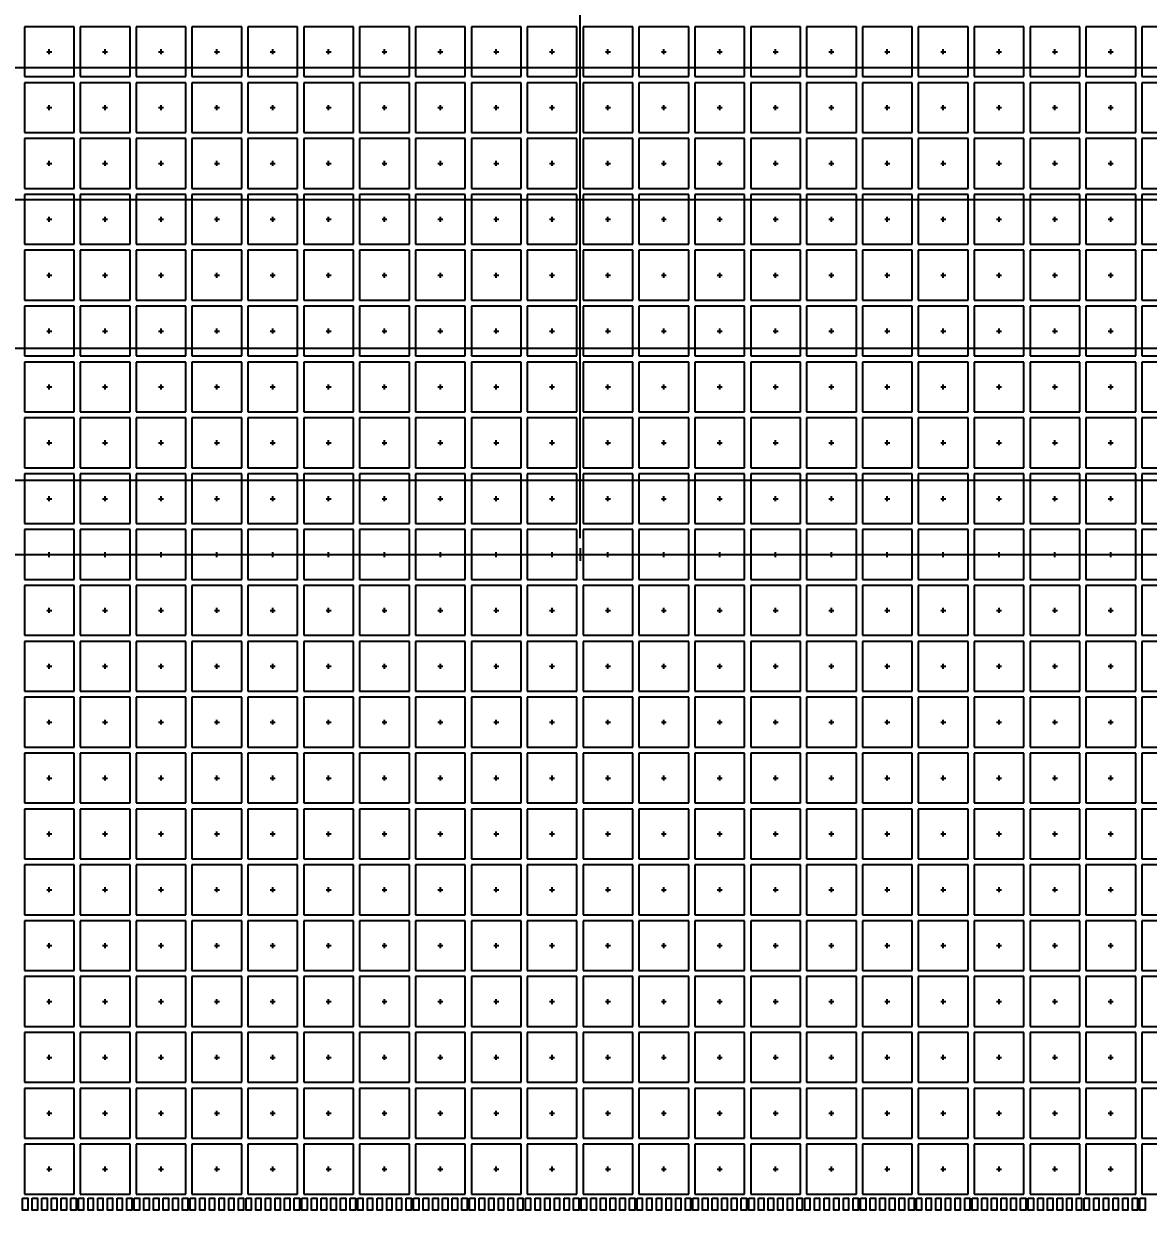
# Model space of a CAD drawing. Header units: millimetres. Extents: x 391.1 to 402, y 88.4 to 94.9.
# Drawn here: x 397.461 to 399.154, y 91.679 to 93.469 of the extents above; entities that cross this region are included whole.
import ezdxf

# ---------------------------------------------------------------- set-up
doc = ezdxf.new("R2010")
doc.units = ezdxf.units.MM
doc.header["$LTSCALE"] = 0.5
doc.header["$PDMODE"] = 98
doc.linetypes.add('CENTER', pattern=[50.8, 31.75, -6.35, 6.35, -6.35])
doc.linetypes.add('PHANTOM2', pattern=[31.75, 15.875, -3.175, 3.175, -3.175, 3.175, -3.175])
for name, color, linetype in [('CEN', 2, 'CENTER'), ('DIM', 3, 'Continuous'), ('PKG', 1, 'PHANTOM2')]:
    doc.layers.add(name, color=color, linetype=linetype)
doc.styles.add('SIMPLEX', font='simplex.shx', dxfattribs={"bigfont": 'AllInOneBig.shx'})
doc.dimstyles.new('SHEET1', dxfattribs={"dimtxt": 0.08, "dimasz": 0.08, "dimexe": 0.015, "dimexo": 0.015, "dimgap": 0.027, "dimtad": 1, "dimdec": 3, "dimlfac": 33.333333, "dimrnd": 0.0005, "dimzin": 1, "dimtxsty": 'SIMPLEX', "dimcen": 0.1905, "dimclrd": 256, "dimclre": 256, "dimclrt": 256, "dimazin": 3, "dimtp": 0.03, "dimtm": 0.05, "dimtfac": 0.8, "dimtdec": 3, "dimtmove": 0, "dimatfit": 3, "dimfxl": 0.05, "dimtzin": 4, "dimlwd": -1, "dimlwe": -1})

# ---------------------------------------------------------------- blocks, each defined once
blk = doc.blocks.new('*D105')
at = {"layer": 'Defpoints', "color": 0, "ltscale": 0.1, "transparency": 16777216}
for p in [(396.3623, 92.6694), (396.3668, 92.6694), (400.5871, 92.6694)]:
    blk.add_point(p, dxfattribs=at)
at = {"layer": 'DIM', "ltscale": 0.1, "transparency": 16777216}
blk.add_line((396.3818, 92.6694), (400.5871, 92.6694), dxfattribs=at)
at = {"layer": 'DIM', "ltscale": 0.1, "transparency": 16777216, "insert": (400.7741, 92.6694), "char_height": 0.08, "attachment_point": 5, "style": 'SIMPLEX'}
blk.add_mtext('\\A1;0.000', dxfattribs=at)
blk = doc.blocks.new('*D106')
at = {"layer": 'Defpoints', "color": 0, "ltscale": 0.1, "transparency": 16777216}
for p in [(396.3719, 93.6269), (400.5871, 93.5063), (396.3623, 92.6694)]:
    blk.add_point(p, dxfattribs=at)
at = {"layer": 'DIM', "ltscale": 0.1, "transparency": 16777216}
for p, q in [((396.3869, 93.6269), (400.2671, 93.6269)), ((400.2671, 93.6269), (400.4271, 93.5063)), ((400.4271, 93.5063), (400.5871, 93.5063))]:
    blk.add_line(p, q, dxfattribs=at)
at = {"layer": 'DIM', "ltscale": 0.1, "transparency": 16777216, "insert": (400.7969, 93.5063), "char_height": 0.08, "attachment_point": 5, "style": 'SIMPLEX'}
blk.add_mtext('\\A1;31.918', dxfattribs=at)
blk = doc.blocks.new('*D107')
at = {"layer": 'Defpoints', "color": 0, "ltscale": 0.1, "transparency": 16777216}
for p in [(396.3719, 93.2042), (400.5871, 93.2042), (396.3623, 92.6694)]:
    blk.add_point(p, dxfattribs=at)
at = {"layer": 'DIM', "ltscale": 0.1, "transparency": 16777216}
blk.add_line((396.3869, 93.2042), (400.5871, 93.2042), dxfattribs=at)
at = {"layer": 'DIM', "ltscale": 0.1, "transparency": 16777216, "insert": (400.8026, 93.2042), "char_height": 0.08, "attachment_point": 5, "style": 'SIMPLEX'}
blk.add_mtext('\\A1;17.826', dxfattribs=at)
blk = doc.blocks.new('*D108')
at = {"layer": 'Defpoints', "color": 0, "ltscale": 0.1, "transparency": 16777216}
for p in [(396.3719, 92.9802), (400.5871, 92.9802), (396.3623, 92.6694)]:
    blk.add_point(p, dxfattribs=at)
at = {"layer": 'DIM', "ltscale": 0.1, "transparency": 16777216}
blk.add_line((396.3869, 92.9802), (400.5871, 92.9802), dxfattribs=at)
at = {"layer": 'DIM', "ltscale": 0.1, "transparency": 16777216, "insert": (400.8026, 92.9802), "char_height": 0.08, "attachment_point": 5, "style": 'SIMPLEX'}
blk.add_mtext('\\A1;10.359', dxfattribs=at)
blk = doc.blocks.new('*D109')
at = {"layer": 'Defpoints', "color": 0, "ltscale": 0.1, "transparency": 16777216}
for p in [(400.5871, 92.8598), (396.3719, 92.7814), (396.3623, 92.6694)]:
    blk.add_point(p, dxfattribs=at)
at = {"layer": 'DIM', "ltscale": 0.1, "transparency": 16777216}
for p, q in [((400.2671, 92.7814), (400.4271, 92.8598)), ((400.4271, 92.8598), (400.5871, 92.8598)), ((396.3869, 92.7814), (400.2671, 92.7814))]:
    blk.add_line(p, q, dxfattribs=at)
at = {"layer": 'DIM', "ltscale": 0.1, "transparency": 16777216, "insert": (400.7741, 92.8598), "char_height": 0.08, "attachment_point": 5, "style": 'SIMPLEX'}
blk.add_mtext('\\A1;3.733', dxfattribs=at)
blk = doc.blocks.new('*D110')
at = {"layer": 'Defpoints', "color": 0, "ltscale": 0.1, "transparency": 16777216}
for p in [(400.1213, 93.6371), (400.5871, 93.6071), (396.3623, 92.6694)]:
    blk.add_point(p, dxfattribs=at)
at = {"layer": 'DIM', "ltscale": 0.1, "transparency": 16777216}
for p, q in [((400.1363, 93.6371), (400.2813, 93.6371)), ((400.2813, 93.6371), (400.4271, 93.6071)), ((400.4271, 93.6071), (400.5871, 93.6071))]:
    blk.add_line(p, q, dxfattribs=at)
at = {"layer": 'DIM', "ltscale": 0.1, "transparency": 16777216, "insert": (400.8122, 93.6071), "char_height": 0.08, "attachment_point": 5, "style": 'SIMPLEX'}
blk.add_mtext('\\A1;32.258', dxfattribs=at)
blk = doc.blocks.new('*D111')
at = {"layer": 'Defpoints', "color": 0, "ltscale": 0.1, "transparency": 16777216}
for p in [(396.3719, 93.4029), (400.5871, 93.2991), (396.3623, 92.6694)]:
    blk.add_point(p, dxfattribs=at)
at = {"layer": 'DIM', "ltscale": 0.1, "transparency": 16777216}
for p, q in [((396.3869, 93.4029), (400.2671, 93.4029)), ((400.2671, 93.4029), (400.4271, 93.2991)), ((400.4271, 93.2991), (400.5871, 93.2991))]:
    blk.add_line(p, q, dxfattribs=at)
at = {"layer": 'DIM', "ltscale": 0.1, "transparency": 16777216, "insert": (400.795, 93.2991), "char_height": 0.08, "attachment_point": 5, "style": 'SIMPLEX'}
blk.add_mtext('\\A1;24.451', dxfattribs=at)
blk = doc.blocks.new('*D116')
at = {"layer": 'Defpoints', "color": 0, "ltscale": 0.1, "transparency": 16777216}
for p in [(398.2985, 94.4184), (396.3623, 92.6694), (398.2985, 92.6789)]:
    blk.add_point(p, dxfattribs=at)
at = {"layer": 'DIM', "ltscale": 0.1, "transparency": 16777216}
blk.add_line((398.2985, 92.6939), (398.2985, 94.4184), dxfattribs=at)
at = {"layer": 'DIM', "ltscale": 0.1, "transparency": 16777216, "insert": (398.2985, 94.6435), "char_height": 0.08, "attachment_point": 5, "rotation": 90, "style": 'SIMPLEX'}
blk.add_mtext('\\A1;64.540', dxfattribs=at)
blk = doc.blocks.new('*D162')
at = {"layer": 'Defpoints', "color": 0, "ltscale": 0.1, "transparency": 16777216}
for p in [(396.3623, 92.6694), (398.2985, 91.6044), (398.2985, 91.1436)]:
    blk.add_point(p, dxfattribs=at)
at = {"layer": 'DIM', "ltscale": 0.1, "transparency": 16777216}
blk.add_line((398.2985, 91.5894), (398.2985, 91.1436), dxfattribs=at)
at = {"layer": 'DIM', "ltscale": 0.1, "transparency": 16777216, "insert": (398.2985, 90.9185), "char_height": 0.08, "attachment_point": 5, "rotation": 90, "style": 'SIMPLEX'}
blk.add_mtext('\\A1;64.540', dxfattribs=at)
blk = doc.blocks.new('*D170')
at = {"layer": 'Defpoints', "color": 0, "ltscale": 0.1, "transparency": 16777216}
for p in [(396.3623, 92.6694), (399.6623, 91.5331), (399.6623, 91.1521)]:
    blk.add_point(p, dxfattribs=at)
at = {"layer": 'DIM', "ltscale": 0.1, "transparency": 16777216}
blk.add_line((399.6623, 91.5181), (399.6623, 91.1521), dxfattribs=at)
at = {"layer": 'DIM', "ltscale": 0.1, "transparency": 16777216, "insert": (399.6623, 90.9042), "char_height": 0.08, "attachment_point": 5, "rotation": 90, "style": 'SIMPLEX'}
blk.add_mtext('\\A1;110.000', dxfattribs=at)
blk = doc.blocks.new('*D171')
at = {"layer": 'Defpoints', "color": 0, "ltscale": 0.1, "transparency": 16777216}
for p in [(396.3623, 92.6694), (400.1948, 92.5468), (400.1948, 91.1521)]:
    blk.add_point(p, dxfattribs=at)
at = {"layer": 'DIM', "ltscale": 0.1, "transparency": 16777216}
blk.add_line((400.1948, 92.5318), (400.1948, 91.1521), dxfattribs=at)
at = {"layer": 'DIM', "ltscale": 0.1, "transparency": 16777216, "insert": (400.1948, 90.8965), "char_height": 0.08, "attachment_point": 5, "rotation": 90, "style": 'SIMPLEX'}
blk.add_mtext('\\A1;127.750', dxfattribs=at)
blk = doc.blocks.new('*D172')
at = {"layer": 'Defpoints', "color": 0, "ltscale": 0.1, "transparency": 16777216}
for p in [(396.3623, 92.6694), (400.0656, 91.6044), (400.0656, 91.1521)]:
    blk.add_point(p, dxfattribs=at)
at = {"layer": 'DIM', "ltscale": 0.1, "transparency": 16777216}
blk.add_line((400.0656, 91.5894), (400.0656, 91.1521), dxfattribs=at)
at = {"layer": 'DIM', "ltscale": 0.1, "transparency": 16777216, "insert": (400.0656, 90.8965), "char_height": 0.08, "attachment_point": 5, "rotation": 90, "style": 'SIMPLEX'}
blk.add_mtext('\\A1;123.445', dxfattribs=at)
blk = doc.blocks.new('*D145')
at = {"layer": 'Defpoints', "color": 0, "ltscale": 0.1, "transparency": 16777216}
for p in [(396.3623, 92.6694), (400.6673, 91.7386), (400.1213, 91.7017)]:
    blk.add_point(p, dxfattribs=at)
at = {"layer": 'DIM', "ltscale": 0.1, "transparency": 16777216}
for p, q in [((400.3473, 91.7017), (400.5073, 91.7386)), ((400.5073, 91.7386), (400.6673, 91.7386)), ((400.1363, 91.7017), (400.3473, 91.7017))]:
    blk.add_line(p, q, dxfattribs=at)
at = {"layer": 'DIM', "ltscale": 0.1, "transparency": 16777216, "insert": (400.8924, 91.7386), "char_height": 0.08, "attachment_point": 5, "style": 'SIMPLEX'}
blk.add_mtext('\\A1;32.258', dxfattribs=at)
blk = doc.blocks.new('*D146')
at = {"layer": 'Defpoints', "color": 0, "ltscale": 0.1, "transparency": 16777216}
for p in [(396.3623, 92.6694), (400.2323, 91.9194), (400.6673, 91.9194)]:
    blk.add_point(p, dxfattribs=at)
at = {"layer": 'DIM', "ltscale": 0.1, "transparency": 16777216}
blk.add_line((400.2473, 91.9194), (400.6673, 91.9194), dxfattribs=at)
at = {"layer": 'DIM', "ltscale": 0.1, "transparency": 16777216, "insert": (400.8924, 91.9194), "char_height": 0.08, "attachment_point": 5, "style": 'SIMPLEX'}
blk.add_mtext('\\A1;25.000', dxfattribs=at)
blk = doc.blocks.new('*D149')
at = {"layer": 'Defpoints', "color": 0, "ltscale": 0.1, "transparency": 16777216}
for p in [(396.3623, 92.6694), (400.2323, 92.5344), (400.5871, 92.4477)]:
    blk.add_point(p, dxfattribs=at)
at = {"layer": 'DIM', "ltscale": 0.1, "transparency": 16777216}
for p, q in [((400.2473, 92.5344), (400.3923, 92.5344)), ((400.3923, 92.5344), (400.4271, 92.4477)), ((400.4271, 92.4477), (400.5871, 92.4477))]:
    blk.add_line(p, q, dxfattribs=at)
at = {"layer": 'DIM', "ltscale": 0.1, "transparency": 16777216, "insert": (400.7741, 92.4477), "char_height": 0.08, "attachment_point": 5, "style": 'SIMPLEX'}
blk.add_mtext('\\A1;4.500', dxfattribs=at)
blk = doc.blocks.new('*D150')
at = {"layer": 'Defpoints', "color": 0, "ltscale": 0.1, "transparency": 16777216}
for p in [(396.3623, 92.6694), (400.206, 92.558), (400.5871, 92.558)]:
    blk.add_point(p, dxfattribs=at)
at = {"layer": 'DIM', "ltscale": 0.1, "transparency": 16777216}
blk.add_line((400.221, 92.558), (400.5871, 92.558), dxfattribs=at)
at = {"layer": 'DIM', "ltscale": 0.1, "transparency": 16777216, "insert": (400.7664, 92.558), "char_height": 0.08, "attachment_point": 5, "style": 'SIMPLEX'}
blk.add_mtext('\\A1;3.712', dxfattribs=at)
blk = doc.blocks.new('*D151')
at = {"layer": 'Defpoints', "color": 0, "ltscale": 0.1, "transparency": 16777216}
for p in [(400.5871, 92.7571), (400.206, 92.738), (396.3623, 92.6694)]:
    blk.add_point(p, dxfattribs=at)
at = {"layer": 'DIM', "ltscale": 0.1, "transparency": 16777216}
for p, q in [((400.366, 92.738), (400.4271, 92.7571)), ((400.4271, 92.7571), (400.5871, 92.7571)), ((400.221, 92.738), (400.366, 92.738))]:
    blk.add_line(p, q, dxfattribs=at)
at = {"layer": 'DIM', "ltscale": 0.1, "transparency": 16777216, "insert": (400.7741, 92.7571), "char_height": 0.08, "attachment_point": 5, "style": 'SIMPLEX'}
blk.add_mtext('\\A1;2.288', dxfattribs=at)
blk = doc.blocks.new('*D152')
at = {"layer": 'Defpoints', "color": 0, "ltscale": 0.1, "transparency": 16777216}
for p in [(400.2323, 93.4194), (400.5871, 93.4071), (396.3623, 92.6694)]:
    blk.add_point(p, dxfattribs=at)
at = {"layer": 'DIM', "ltscale": 0.1, "transparency": 16777216}
for p, q in [((400.2473, 93.4194), (400.3923, 93.4194)), ((400.3923, 93.4194), (400.4271, 93.4071)), ((400.4271, 93.4071), (400.5871, 93.4071))]:
    blk.add_line(p, q, dxfattribs=at)
at = {"layer": 'DIM', "ltscale": 0.1, "transparency": 16777216, "insert": (400.8122, 93.4071), "char_height": 0.08, "attachment_point": 5, "style": 'SIMPLEX'}
blk.add_mtext('\\A1;25.000', dxfattribs=at)
blk = doc.blocks.new('*U103')
at = {"layer": 'CEN', "ltscale": 0.005}
for p, q in [((-0.00375, 0), (0.00375, 0)), ((0, -0.00375), (0, 0.00375))]:
    blk.add_line(p, q, dxfattribs=at)
at = {"layer": 'PKG', "ltscale": 0.05}
blk.add_lwpolyline([(-0.0375, -0.0375), (0.0375, -0.0375), (0.0375, 0.0375), (-0.0375, 0.0375)], close=True, dxfattribs=at)
blk = doc.blocks.new('*U104')
at = {"color": 0, "linetype": 'ByBlock', "lineweight": -2, "transparency": 16777216}
for p in [(0.92565, 1.683), (1.0098, 1.683), (1.09395, 1.683), (1.1781, 1.683), (1.26225, 1.683), (1.3464, 1.683), (1.43055, 1.683), (1.5147, 1.683), (1.59885, 1.683), (1.683, 1.683), (1.76715, 1.683), (1.8513, 1.683), (1.93545, 1.683), (2.0196, 1.683), (2.10375, 1.683), (2.1879, 1.683), (2.27205, 1.683), (2.3562, 1.683), (2.44035, 1.683), (2.5245, 1.683), (2.60865, 1.683), (0.92565, 1.59885), (1.0098, 1.59885), (1.09395, 1.59885), (1.1781, 1.59885), (1.26225, 1.59885), (1.3464, 1.59885), (1.43055, 1.59885), (1.5147, 1.59885), (1.59885, 1.59885), (1.683, 1.59885), (1.76715, 1.59885), (1.8513, 1.59885), (1.93545, 1.59885), (2.0196, 1.59885), (2.10375, 1.59885), (2.1879, 1.59885), (2.27205, 1.59885), (2.3562, 1.59885), (2.44035, 1.59885), (2.5245, 1.59885), (2.60865, 1.59885), (0.92565, 1.5147), (1.0098, 1.5147), (1.09395, 1.5147), (1.1781, 1.5147), (1.26225, 1.5147), (1.3464, 1.5147), (1.43055, 1.5147), (1.5147, 1.5147), (1.59885, 1.5147), (1.683, 1.5147), (1.76715, 1.5147), (1.8513, 1.5147), (1.93545, 1.5147), (2.0196, 1.5147), (2.10375, 1.5147), (2.1879, 1.5147), (2.27205, 1.5147), (2.3562, 1.5147), (2.44035, 1.5147), (2.5245, 1.5147), (2.60865, 1.5147), (0.92565, 1.43055), (1.0098, 1.43055), (1.09395, 1.43055), (1.1781, 1.43055), (1.26225, 1.43055), (1.3464, 1.43055), (1.43055, 1.43055), (1.5147, 1.43055), (1.59885, 1.43055), (1.683, 1.43055), (1.76715, 1.43055), (1.8513, 1.43055), (1.93545, 1.43055), (2.0196, 1.43055), (2.10375, 1.43055), (2.1879, 1.43055), (2.27205, 1.43055), (2.3562, 1.43055), (2.44035, 1.43055), (2.5245, 1.43055), (2.60865, 1.43055), (0.92565, 1.3464), (1.0098, 1.3464), (1.09395, 1.3464), (1.1781, 1.3464), (1.26225, 1.3464), (1.3464, 1.3464), (1.43055, 1.3464), (1.5147, 1.3464), (1.59885, 1.3464), (1.683, 1.3464), (1.76715, 1.3464), (1.8513, 1.3464), (1.93545, 1.3464), (2.0196, 1.3464), (2.10375, 1.3464), (2.1879, 1.3464), (2.27205, 1.3464), (2.3562, 1.3464), (2.44035, 1.3464), (2.5245, 1.3464), (2.60865, 1.3464), (0.92565, 1.26225), (1.0098, 1.26225), (1.09395, 1.26225), (1.1781, 1.26225), (1.26225, 1.26225), (1.3464, 1.26225), (1.43055, 1.26225), (1.5147, 1.26225), (1.59885, 1.26225), (1.683, 1.26225), (1.76715, 1.26225), (1.8513, 1.26225), (1.93545, 1.26225), (2.0196, 1.26225), (2.10375, 1.26225), (2.1879, 1.26225), (2.27205, 1.26225), (2.3562, 1.26225), (2.44035, 1.26225), (2.5245, 1.26225), (2.60865, 1.26225), (0.92565, 1.1781), (1.0098, 1.1781), (1.09395, 1.1781), (1.1781, 1.1781), (1.26225, 1.1781), (1.3464, 1.1781), (1.43055, 1.1781), (1.5147, 1.1781), (1.59885, 1.1781), (1.683, 1.1781), (1.76715, 1.1781), (1.8513, 1.1781), (1.93545, 1.1781), (2.0196, 1.1781), (2.10375, 1.1781), (2.1879, 1.1781), (2.27205, 1.1781), (2.3562, 1.1781), (2.44035, 1.1781), (2.5245, 1.1781), (2.60865, 1.1781), (0.92565, 1.09395), (1.0098, 1.09395), (1.09395, 1.09395), (1.1781, 1.09395), (1.26225, 1.09395), (1.3464, 1.09395), (1.43055, 1.09395), (1.5147, 1.09395), (1.59885, 1.09395), (1.683, 1.09395), (1.76715, 1.09395), (1.8513, 1.09395), (1.93545, 1.09395), (2.0196, 1.09395), (2.10375, 1.09395), (2.1879, 1.09395), (2.27205, 1.09395), (2.3562, 1.09395), (2.44035, 1.09395), (2.5245, 1.09395), (2.60865, 1.09395), (0.92565, 1.0098), (1.0098, 1.0098), (1.09395, 1.0098), (1.1781, 1.0098), (1.26225, 1.0098), (1.3464, 1.0098), (1.43055, 1.0098), (1.5147, 1.0098), (1.59885, 1.0098), (1.683, 1.0098), (1.76715, 1.0098), (1.8513, 1.0098), (1.93545, 1.0098), (2.0196, 1.0098), (2.10375, 1.0098), (2.1879, 1.0098), (2.27205, 1.0098), (2.3562, 1.0098), (2.44035, 1.0098), (2.5245, 1.0098), (2.60865, 1.0098), (0.92565, 0.92565), (1.0098, 0.92565), (1.09395, 0.92565), (1.1781, 0.92565), (1.26225, 0.92565), (1.3464, 0.92565), (1.43055, 0.92565), (1.5147, 0.92565), (1.59885, 0.92565), (1.683, 0.92565), (1.76715, 0.92565), (1.8513, 0.92565), (1.93545, 0.92565), (2.0196, 0.92565), (2.10375, 0.92565), (2.1879, 0.92565), (2.27205, 0.92565), (2.3562, 0.92565), (2.44035, 0.92565), (2.5245, 0.92565), (2.60865, 0.92565), (0.92565, 0.8415), (1.0098, 0.8415), (1.09395, 0.8415), (1.1781, 0.8415), (1.26225, 0.8415), (1.3464, 0.8415), (1.43055, 0.8415), (1.5147, 0.8415), (1.59885, 0.8415), (1.683, 0.8415), (1.76715, 0.8415), (1.8513, 0.8415), (1.93545, 0.8415), (2.0196, 0.8415), (2.10375, 0.8415), (2.1879, 0.8415), (2.27205, 0.8415), (2.3562, 0.8415), (2.44035, 0.8415), (2.5245, 0.8415), (2.60865, 0.8415), (0.92565, 0.75735), (1.0098, 0.75735), (1.09395, 0.75735), (1.1781, 0.75735), (1.26225, 0.75735), (1.3464, 0.75735), (1.43055, 0.75735), (1.5147, 0.75735), (1.59885, 0.75735), (1.683, 0.75735), (1.76715, 0.75735), (1.8513, 0.75735), (1.93545, 0.75735), (2.0196, 0.75735), (2.10375, 0.75735), (2.1879, 0.75735), (2.27205, 0.75735), (2.3562, 0.75735), (2.44035, 0.75735), (2.5245, 0.75735), (2.60865, 0.75735), (0.92565, 0.6732), (1.0098, 0.6732), (1.09395, 0.6732), (1.1781, 0.6732), (1.26225, 0.6732), (1.3464, 0.6732), (1.43055, 0.6732), (1.5147, 0.6732), (1.59885, 0.6732), (1.683, 0.6732), (1.76715, 0.6732), (1.8513, 0.6732), (1.93545, 0.6732), (2.0196, 0.6732), (2.10375, 0.6732), (2.1879, 0.6732), (2.27205, 0.6732), (2.3562, 0.6732), (2.44035, 0.6732), (2.5245, 0.6732), (2.60865, 0.6732), (0.92565, 0.58905), (1.0098, 0.58905), (1.09395, 0.58905), (1.1781, 0.58905), (1.26225, 0.58905), (1.3464, 0.58905), (1.43055, 0.58905), (1.5147, 0.58905), (1.59885, 0.58905), (1.683, 0.58905), (1.76715, 0.58905), (1.8513, 0.58905), (1.93545, 0.58905), (2.0196, 0.58905), (2.10375, 0.58905), (2.1879, 0.58905), (2.27205, 0.58905), (2.3562, 0.58905), (2.44035, 0.58905), (2.5245, 0.58905), (2.60865, 0.58905), (0.92565, 0.5049), (1.0098, 0.5049), (1.09395, 0.5049), (1.1781, 0.5049), (1.26225, 0.5049), (1.3464, 0.5049), (1.43055, 0.5049), (1.5147, 0.5049), (1.59885, 0.5049), (1.683, 0.5049), (1.76715, 0.5049), (1.8513, 0.5049), (1.93545, 0.5049), (2.0196, 0.5049), (2.10375, 0.5049), (2.1879, 0.5049), (2.27205, 0.5049), (2.3562, 0.5049), (2.44035, 0.5049), (2.5245, 0.5049), (2.60865, 0.5049), (0.92565, 0.42075), (1.0098, 0.42075), (1.09395, 0.42075), (1.1781, 0.42075), (1.26225, 0.42075), (1.3464, 0.42075), (1.43055, 0.42075), (1.5147, 0.42075), (1.59885, 0.42075), (1.683, 0.42075), (1.76715, 0.42075), (1.8513, 0.42075), (1.93545, 0.42075), (2.0196, 0.42075), (2.10375, 0.42075), (2.1879, 0.42075), (2.27205, 0.42075), (2.3562, 0.42075), (2.44035, 0.42075), (2.5245, 0.42075), (2.60865, 0.42075), (0.92565, 0.3366), (1.0098, 0.3366), (1.09395, 0.3366), (1.1781, 0.3366), (1.26225, 0.3366), (1.3464, 0.3366), (1.43055, 0.3366), (1.5147, 0.3366), (1.59885, 0.3366), (1.683, 0.3366), (1.76715, 0.3366), (1.8513, 0.3366), (1.93545, 0.3366), (2.0196, 0.3366), (2.10375, 0.3366), (2.1879, 0.3366), (2.27205, 0.3366), (2.3562, 0.3366), (2.44035, 0.3366), (2.5245, 0.3366), (2.60865, 0.3366), (0.92565, 0.25245), (1.0098, 0.25245), (1.09395, 0.25245), (1.1781, 0.25245), (1.26225, 0.25245), (1.3464, 0.25245), (1.43055, 0.25245), (1.5147, 0.25245), (1.59885, 0.25245), (1.683, 0.25245), (1.76715, 0.25245), (1.8513, 0.25245), (1.93545, 0.25245), (2.0196, 0.25245), (2.10375, 0.25245), (2.1879, 0.25245), (2.27205, 0.25245), (2.3562, 0.25245), (2.44035, 0.25245), (2.5245, 0.25245), (2.60865, 0.25245), (0.92565, 0.1683), (1.0098, 0.1683), (1.09395, 0.1683), (1.1781, 0.1683), (1.26225, 0.1683), (1.3464, 0.1683), (1.43055, 0.1683), (1.5147, 0.1683), (1.59885, 0.1683), (1.683, 0.1683), (1.76715, 0.1683), (1.8513, 0.1683), (1.93545, 0.1683), (2.0196, 0.1683), (2.10375, 0.1683), (2.1879, 0.1683), (2.27205, 0.1683), (2.3562, 0.1683), (2.44035, 0.1683), (2.5245, 0.1683), (2.60865, 0.1683), (0.92565, 0.08415), (1.0098, 0.08415), (1.09395, 0.08415), (1.1781, 0.08415), (1.26225, 0.08415), (1.3464, 0.08415), (1.43055, 0.08415), (1.5147, 0.08415), (1.59885, 0.08415), (1.683, 0.08415), (1.76715, 0.08415), (1.8513, 0.08415), (1.93545, 0.08415), (2.0196, 0.08415), (2.10375, 0.08415), (2.1879, 0.08415), (2.27205, 0.08415), (2.3562, 0.08415), (2.44035, 0.08415), (2.5245, 0.08415), (2.60865, 0.08415), (0.92565, 0), (1.0098, 0), (1.09395, 0), (1.1781, 0), (1.26225, 0), (1.3464, 0), (1.43055, 0), (1.5147, 0), (1.59885, 0), (1.683, 0), (1.76715, 0), (1.8513, 0), (1.93545, 0), (2.0196, 0), (2.10375, 0), (2.1879, 0), (2.27205, 0), (2.3562, 0), (2.44035, 0), (2.5245, 0), (2.60865, 0)]:
    blk.add_blockref('*U103', p, dxfattribs=at)

msp = doc.modelspace()

# ---------------------------------------------------------------- linework, layer by layer
at = {"color": 3, "ltscale": 0.1}
for p, q in [((398.28899, 92.669395), (398.307912, 92.669395)), ((398.28899, 92.669395), (398.307912, 92.669395)), ((398.298451, 92.678855), (398.298451, 92.659934)), ((398.298451, 92.678855), (398.298451, 92.659934))]:
    msp.add_line(p, q, dxfattribs=at)
at = {"ltscale": 0.1}
for points in [[(397.458751, 91.69987), (397.466551, 91.69987), (397.466551, 91.68187), (397.458751, 91.68187)], [(397.473301, 91.69987), (397.481101, 91.69987), (397.481101, 91.68187), (397.473301, 91.68187)], [(397.487851, 91.69987), (397.495651, 91.69987), (397.495651, 91.68187), (397.487851, 91.68187)], [(397.502401, 91.69987), (397.510201, 91.69987), (397.510201, 91.68187), (397.502401, 91.68187)], [(397.516951, 91.69987), (397.524751, 91.69987), (397.524751, 91.68187), (397.516951, 91.68187)], [(397.531501, 91.69987), (397.539301, 91.69987), (397.539301, 91.68187), (397.531501, 91.68187)], [(397.542901, 91.69987), (397.550701, 91.69987), (397.550701, 91.68187), (397.542901, 91.68187)], [(397.557451, 91.69987), (397.565251, 91.69987), (397.565251, 91.68187), (397.557451, 91.68187)], [(397.572001, 91.69987), (397.579801, 91.69987), (397.579801, 91.68187), (397.572001, 91.68187)], [(397.586551, 91.69987), (397.594351, 91.69987), (397.594351, 91.68187), (397.586551, 91.68187)], [(397.601101, 91.69987), (397.608901, 91.69987), (397.608901, 91.68187), (397.601101, 91.68187)], [(397.615651, 91.69987), (397.623451, 91.69987), (397.623451, 91.68187), (397.615651, 91.68187)], [(397.627051, 91.69987), (397.634851, 91.69987), (397.634851, 91.68187), (397.627051, 91.68187)], [(397.641601, 91.69987), (397.649401, 91.69987), (397.649401, 91.68187), (397.641601, 91.68187)], [(397.656151, 91.69987), (397.663951, 91.69987), (397.663951, 91.68187), (397.656151, 91.68187)], [(397.670701, 91.69987), (397.678501, 91.69987), (397.678501, 91.68187), (397.670701, 91.68187)], [(397.685251, 91.69987), (397.693051, 91.69987), (397.693051, 91.68187), (397.685251, 91.68187)], [(397.699801, 91.69987), (397.707601, 91.69987), (397.707601, 91.68187), (397.699801, 91.68187)], [(397.711201, 91.69987), (397.719001, 91.69987), (397.719001, 91.68187), (397.711201, 91.68187)], [(397.725751, 91.69987), (397.733551, 91.69987), (397.733551, 91.68187), (397.725751, 91.68187)], [(397.740301, 91.69987), (397.748101, 91.69987), (397.748101, 91.68187), (397.740301, 91.68187)], [(397.754851, 91.69987), (397.762651, 91.69987), (397.762651, 91.68187), (397.754851, 91.68187)], [(397.769401, 91.69987), (397.777201, 91.69987), (397.777201, 91.68187), (397.769401, 91.68187)], [(397.783951, 91.69987), (397.791751, 91.69987), (397.791751, 91.68187), (397.783951, 91.68187)], [(397.795351, 91.69987), (397.803151, 91.69987), (397.803151, 91.68187), (397.795351, 91.68187)], [(397.809901, 91.69987), (397.817701, 91.69987), (397.817701, 91.68187), (397.809901, 91.68187)], [(397.824451, 91.69987), (397.832251, 91.69987), (397.832251, 91.68187), (397.824451, 91.68187)], [(397.839001, 91.69987), (397.846801, 91.69987), (397.846801, 91.68187), (397.839001, 91.68187)], [(397.853551, 91.69987), (397.861351, 91.69987), (397.861351, 91.68187), (397.853551, 91.68187)], [(397.868101, 91.69987), (397.875901, 91.69987), (397.875901, 91.68187), (397.868101, 91.68187)], [(397.879501, 91.69987), (397.887301, 91.69987), (397.887301, 91.68187), (397.879501, 91.68187)], [(397.894051, 91.69987), (397.901851, 91.69987), (397.901851, 91.68187), (397.894051, 91.68187)], [(397.908601, 91.69987), (397.916401, 91.69987), (397.916401, 91.68187), (397.908601, 91.68187)], [(397.923151, 91.69987), (397.930951, 91.69987), (397.930951, 91.68187), (397.923151, 91.68187)], [(397.937701, 91.69987), (397.945501, 91.69987), (397.945501, 91.68187), (397.937701, 91.68187)], [(397.952251, 91.69987), (397.960051, 91.69987), (397.960051, 91.68187), (397.952251, 91.68187)], [(397.963651, 91.69987), (397.971451, 91.69987), (397.971451, 91.68187), (397.963651, 91.68187)], [(397.978201, 91.69987), (397.986001, 91.69987), (397.986001, 91.68187), (397.978201, 91.68187)], [(397.992751, 91.69987), (398.000551, 91.69987), (398.000551, 91.68187), (397.992751, 91.68187)], [(398.007301, 91.69987), (398.015101, 91.69987), (398.015101, 91.68187), (398.007301, 91.68187)], [(398.021851, 91.69987), (398.029651, 91.69987), (398.029651, 91.68187), (398.021851, 91.68187)], [(398.036401, 91.69987), (398.044201, 91.69987), (398.044201, 91.68187), (398.036401, 91.68187)], [(398.047801, 91.69987), (398.055601, 91.69987), (398.055601, 91.68187), (398.047801, 91.68187)], [(398.062351, 91.69987), (398.070151, 91.69987), (398.070151, 91.68187), (398.062351, 91.68187)], [(398.076901, 91.69987), (398.084701, 91.69987), (398.084701, 91.68187), (398.076901, 91.68187)], [(398.091451, 91.69987), (398.099251, 91.69987), (398.099251, 91.68187), (398.091451, 91.68187)], [(398.106001, 91.69987), (398.113801, 91.69987), (398.113801, 91.68187), (398.106001, 91.68187)], [(398.120551, 91.69987), (398.128351, 91.69987), (398.128351, 91.68187), (398.120551, 91.68187)], [(398.131951, 91.69987), (398.139751, 91.69987), (398.139751, 91.68187), (398.131951, 91.68187)], [(398.146501, 91.69987), (398.154301, 91.69987), (398.154301, 91.68187), (398.146501, 91.68187)], [(398.161051, 91.69987), (398.168851, 91.69987), (398.168851, 91.68187), (398.161051, 91.68187)], [(398.175601, 91.69987), (398.183401, 91.69987), (398.183401, 91.68187), (398.175601, 91.68187)], [(398.190151, 91.69987), (398.197951, 91.69987), (398.197951, 91.68187), (398.190151, 91.68187)], [(398.204701, 91.69987), (398.212501, 91.69987), (398.212501, 91.68187), (398.204701, 91.68187)], [(398.216101, 91.69987), (398.223901, 91.69987), (398.223901, 91.68187), (398.216101, 91.68187)], [(398.230651, 91.69987), (398.238451, 91.69987), (398.238451, 91.68187), (398.230651, 91.68187)], [(398.245201, 91.69987), (398.253001, 91.69987), (398.253001, 91.68187), (398.245201, 91.68187)], [(398.259751, 91.69987), (398.267551, 91.69987), (398.267551, 91.68187), (398.259751, 91.68187)], [(398.274301, 91.69987), (398.282101, 91.69987), (398.282101, 91.68187), (398.274301, 91.68187)], [(398.288851, 91.69987), (398.296651, 91.69987), (398.296651, 91.68187), (398.288851, 91.68187)], [(398.300251, 91.69987), (398.308051, 91.69987), (398.308051, 91.68187), (398.300251, 91.68187)], [(398.314801, 91.69987), (398.322601, 91.69987), (398.322601, 91.68187), (398.314801, 91.68187)], [(398.329351, 91.69987), (398.337151, 91.69987), (398.337151, 91.68187), (398.329351, 91.68187)], [(398.343901, 91.69987), (398.351701, 91.69987), (398.351701, 91.68187), (398.343901, 91.68187)], [(398.358451, 91.69987), (398.366251, 91.69987), (398.366251, 91.68187), (398.358451, 91.68187)], [(398.373001, 91.69987), (398.380801, 91.69987), (398.380801, 91.68187), (398.373001, 91.68187)], [(398.384401, 91.69987), (398.392201, 91.69987), (398.392201, 91.68187), (398.384401, 91.68187)], [(398.398951, 91.69987), (398.406751, 91.69987), (398.406751, 91.68187), (398.398951, 91.68187)], [(398.413501, 91.69987), (398.421301, 91.69987), (398.421301, 91.68187), (398.413501, 91.68187)], [(398.428051, 91.69987), (398.435851, 91.69987), (398.435851, 91.68187), (398.428051, 91.68187)], [(398.442601, 91.69987), (398.450401, 91.69987), (398.450401, 91.68187), (398.442601, 91.68187)], [(398.457151, 91.69987), (398.464951, 91.69987), (398.464951, 91.68187), (398.457151, 91.68187)], [(398.468551, 91.69987), (398.476351, 91.69987), (398.476351, 91.68187), (398.468551, 91.68187)], [(398.483101, 91.69987), (398.490901, 91.69987), (398.490901, 91.68187), (398.483101, 91.68187)], [(398.497651, 91.69987), (398.505451, 91.69987), (398.505451, 91.68187), (398.497651, 91.68187)], [(398.512201, 91.69987), (398.520001, 91.69987), (398.520001, 91.68187), (398.512201, 91.68187)], [(398.526751, 91.69987), (398.534551, 91.69987), (398.534551, 91.68187), (398.526751, 91.68187)], [(398.541301, 91.69987), (398.549101, 91.69987), (398.549101, 91.68187), (398.541301, 91.68187)], [(398.552701, 91.69987), (398.560501, 91.69987), (398.560501, 91.68187), (398.552701, 91.68187)], [(398.567251, 91.69987), (398.575051, 91.69987), (398.575051, 91.68187), (398.567251, 91.68187)], [(398.581801, 91.69987), (398.589601, 91.69987), (398.589601, 91.68187), (398.581801, 91.68187)], [(398.596351, 91.69987), (398.604151, 91.69987), (398.604151, 91.68187), (398.596351, 91.68187)], [(398.610901, 91.69987), (398.618701, 91.69987), (398.618701, 91.68187), (398.610901, 91.68187)], [(398.625451, 91.69987), (398.633251, 91.69987), (398.633251, 91.68187), (398.625451, 91.68187)], [(398.636851, 91.69987), (398.644651, 91.69987), (398.644651, 91.68187), (398.636851, 91.68187)], [(398.651401, 91.69987), (398.659201, 91.69987), (398.659201, 91.68187), (398.651401, 91.68187)], [(398.665951, 91.69987), (398.673751, 91.69987), (398.673751, 91.68187), (398.665951, 91.68187)], [(398.680501, 91.69987), (398.688301, 91.69987), (398.688301, 91.68187), (398.680501, 91.68187)], [(398.695051, 91.69987), (398.702851, 91.69987), (398.702851, 91.68187), (398.695051, 91.68187)], [(398.709601, 91.69987), (398.717401, 91.69987), (398.717401, 91.68187), (398.709601, 91.68187)], [(398.721001, 91.69987), (398.728801, 91.69987), (398.728801, 91.68187), (398.721001, 91.68187)], [(398.735551, 91.69987), (398.743351, 91.69987), (398.743351, 91.68187), (398.735551, 91.68187)], [(398.750101, 91.69987), (398.757901, 91.69987), (398.757901, 91.68187), (398.750101, 91.68187)], [(398.764651, 91.69987), (398.772451, 91.69987), (398.772451, 91.68187), (398.764651, 91.68187)], [(398.779201, 91.69987), (398.787001, 91.69987), (398.787001, 91.68187), (398.779201, 91.68187)], [(398.793751, 91.69987), (398.801551, 91.69987), (398.801551, 91.68187), (398.793751, 91.68187)], [(398.805151, 91.69987), (398.812951, 91.69987), (398.812951, 91.68187), (398.805151, 91.68187)], [(398.819701, 91.69987), (398.827501, 91.69987), (398.827501, 91.68187), (398.819701, 91.68187)], [(398.834251, 91.69987), (398.842051, 91.69987), (398.842051, 91.68187), (398.834251, 91.68187)], [(398.848801, 91.69987), (398.856601, 91.69987), (398.856601, 91.68187), (398.848801, 91.68187)], [(398.863351, 91.69987), (398.871151, 91.69987), (398.871151, 91.68187), (398.863351, 91.68187)], [(398.877901, 91.69987), (398.885701, 91.69987), (398.885701, 91.68187), (398.877901, 91.68187)], [(398.889301, 91.69987), (398.897101, 91.69987), (398.897101, 91.68187), (398.889301, 91.68187)], [(398.903851, 91.69987), (398.911651, 91.69987), (398.911651, 91.68187), (398.903851, 91.68187)], [(398.918401, 91.69987), (398.926201, 91.69987), (398.926201, 91.68187), (398.918401, 91.68187)], [(398.932951, 91.69987), (398.940751, 91.69987), (398.940751, 91.68187), (398.932951, 91.68187)], [(398.947501, 91.69987), (398.955301, 91.69987), (398.955301, 91.68187), (398.947501, 91.68187)], [(398.962051, 91.69987), (398.969851, 91.69987), (398.969851, 91.68187), (398.962051, 91.68187)], [(398.973451, 91.69987), (398.981251, 91.69987), (398.981251, 91.68187), (398.973451, 91.68187)], [(398.988001, 91.69987), (398.995801, 91.69987), (398.995801, 91.68187), (398.988001, 91.68187)], [(399.002551, 91.69987), (399.010351, 91.69987), (399.010351, 91.68187), (399.002551, 91.68187)], [(399.017101, 91.69987), (399.024901, 91.69987), (399.024901, 91.68187), (399.017101, 91.68187)], [(399.031651, 91.69987), (399.039451, 91.69987), (399.039451, 91.68187), (399.031651, 91.68187)], [(399.046201, 91.69987), (399.054001, 91.69987), (399.054001, 91.68187), (399.046201, 91.68187)], [(399.057601, 91.69987), (399.065401, 91.69987), (399.065401, 91.68187), (399.057601, 91.68187)], [(399.072151, 91.69987), (399.079951, 91.69987), (399.079951, 91.68187), (399.072151, 91.68187)], [(399.086701, 91.69987), (399.094501, 91.69987), (399.094501, 91.68187), (399.086701, 91.68187)], [(399.101251, 91.69987), (399.109051, 91.69987), (399.109051, 91.68187), (399.101251, 91.68187)], [(399.115801, 91.69987), (399.123601, 91.69987), (399.123601, 91.68187), (399.115801, 91.68187)], [(399.130351, 91.69987), (399.138151, 91.69987), (399.138151, 91.68187), (399.130351, 91.68187)], [(399.141751, 91.69987), (399.149551, 91.69987), (399.149551, 91.68187), (399.141751, 91.68187)]]:
    msp.add_lwpolyline(points, close=True, dxfattribs=at)

# ---------------------------------------------------------------- block references
msp.add_blockref('*U104', (396.573376, 91.743745))

# ---------------------------------------------------------------- dimensions: what is measured, and where the dimension line sits
at = {"layer": 'DIM', "ltscale": 0.1}
for feature_location, offset, dtype, origin, picture, middle in [((398.298451, 92.678855), (0, 1.739541), 1, (396.362251, 92.669395), '*D116', (398.298451, 94.643492)), ((400.1212513973, 93.6371195037), (0.4658097408, -0.0299932346), 0, (396.3622509886, 92.6693945037), '*D110', (400.8121563762, 93.6071262691)), ((396.371851, 93.626916), (4.21521, -0.120635), 0, (396.362251, 92.669395), '*D106', (400.796918, 93.50628)), ((400.232251, 93.419395), (0.35481, -0.012342), 0, (396.362251, 92.669395), '*D152', (400.812156, 93.407053)), ((396.371851, 93.402929), (4.21521, -0.103808), 0, (396.362251, 92.669395), '*D111', (400.795014, 93.299122)), ((396.371851, 93.204154), (4.21521, 0), 0, (396.362251, 92.669395), '*D107', (400.802633, 93.204154)), ((396.371851, 92.980168), (4.21521, 0), 0, (396.362251, 92.669395), '*D108', (400.802633, 92.980168)), ((396.371851, 92.781383), (4.21521, 0.078399), 0, (396.362251, 92.669395), '*D109', (400.774061, 92.859782)), ((400.206001, 92.738035), (0.38106, 0.019086), 0, (396.362251, 92.669395), '*D151', (400.774061, 92.757121)), ((396.3668259886, 92.6693945037), (4.2202351495, 0), 0, (396.3622509886, 92.6693945037), '*D105', (400.7740611381, 92.6693945037)), ((398.298451, 91.604395), (0, -0.460821), 1, (396.362251, 92.669395), '*D162', (398.298451, 90.918478)), ((399.662251, 91.533145), (0, -0.381042), 1, (396.362251, 92.669395), '*D170', (399.662251, 90.90415)), ((400.194751, 92.546785), (0, -1.394682), 1, (396.362251, 92.669395), '*D171', (400.194751, 90.896531)), ((400.065601, 91.604395), (0, -0.452292), 1, (396.362251, 92.669395), '*D172', (400.065601, 90.896531)), ((400.1212513973, 91.701669504), (0.5460423513, 0.0368992474), 0, (396.3622509886, 92.6693945037), '*D145', (400.8923889866, 91.7385687513)), ((400.232251, 91.919395), (0.435042, 0), 0, (396.362251, 92.669395), '*D146', (400.892389, 91.919395)), ((400.232251, 92.534395), (0.35481, -0.086703), 0, (396.362251, 92.669395), '*D149', (400.774061, 92.447692)), ((400.206001, 92.558035), (0.38106, 0), 0, (396.362251, 92.669395), '*D150', (400.766442, 92.558035))]:
    dim = msp.add_ordinate_dim(feature_location=feature_location, offset=offset, dtype=dtype, origin=origin, dimstyle='SHEET1', dxfattribs=at)
    dim.commit()
    dim.dimension.update_dxf_attribs({"geometry": picture, "text_midpoint": middle})

doc.saveas('drawing.dxf')
